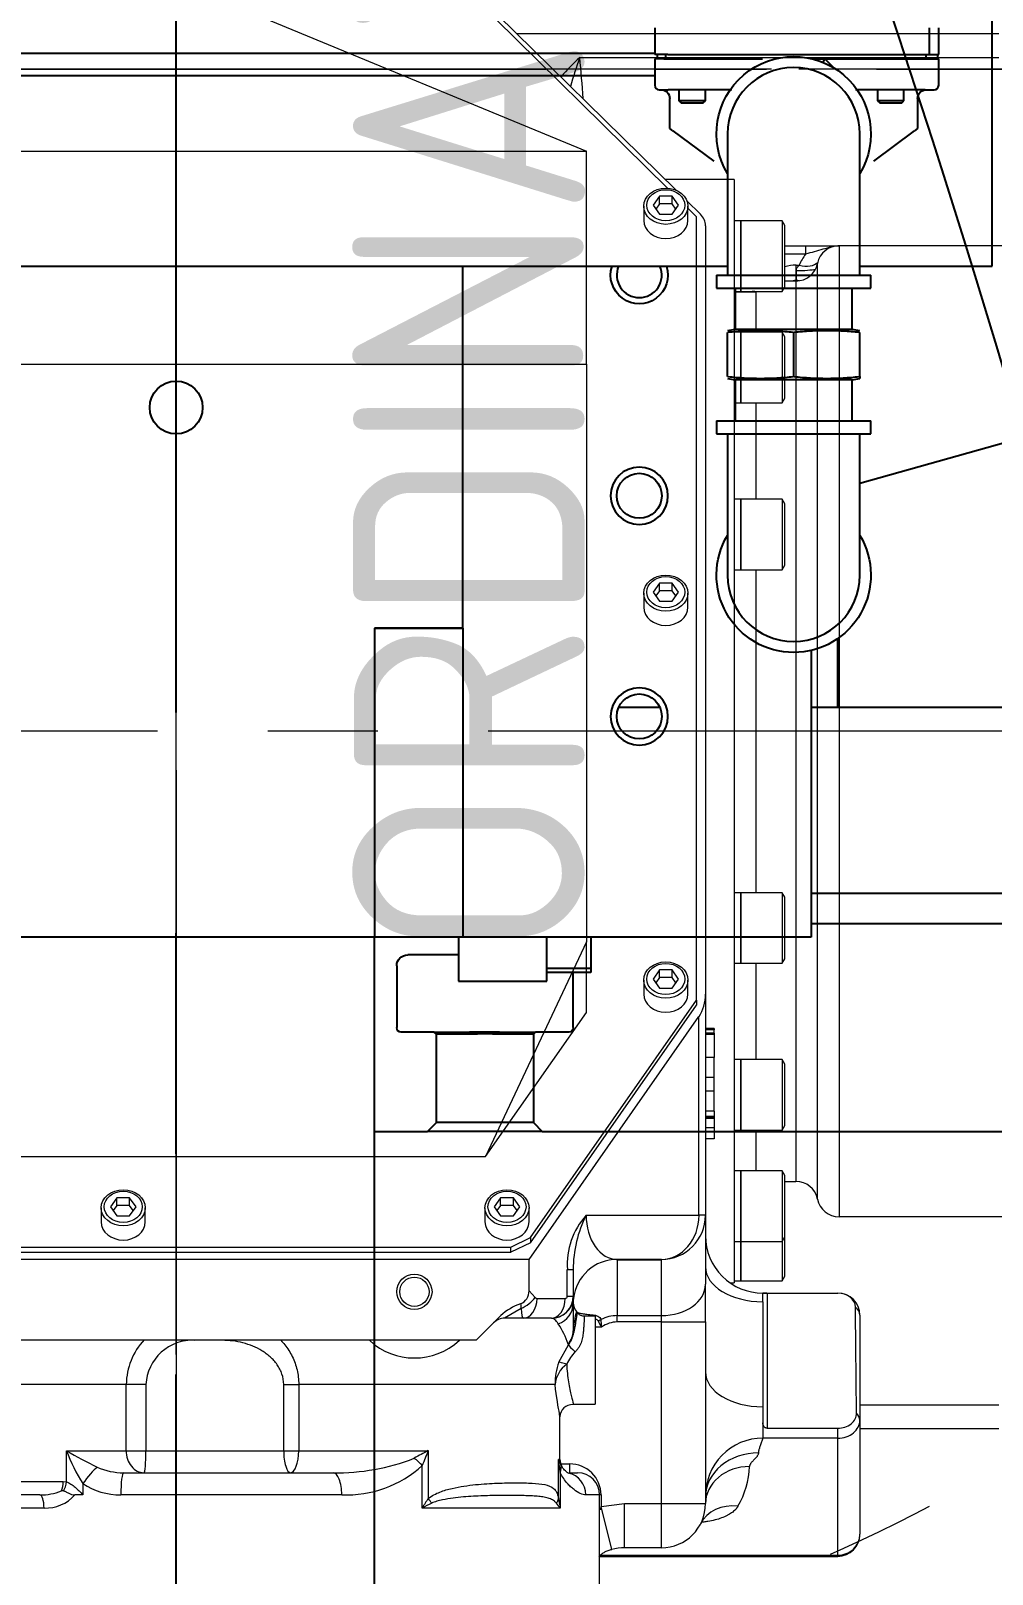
# Model space of a CAD drawing. Header units: millimetres. Extents: x 10462777 to 22643323, y 453826 to 1389191.
# Drawn here: x 11309074.9 to 11309292.9, y 583934.1 to 584283.8 of the extents above; entities that cross this region are included whole.
import ezdxf

# ---------------------------------------------------------------- set-up
doc = ezdxf.new("R2010")
doc.units = ezdxf.units.MM
doc.header["$LTSCALE"] = 200
doc.header["$MEASUREMENT"] = 0
for name, pattern in [('CENTER', [2, 1.25, -0.25, 0.25, -0.25]), ('CENTER2', [1.125, 0.75, -0.125, 0.125, -0.125]), ('PHANTOM', [2.5, 1.25, -0.25, 0.25, -0.25, 0.25, -0.25])]:
    doc.linetypes.add(name, pattern=pattern)
doc.layers.get('0').update_dxf_attribs({"linetype": 'CONTINUOUS'})
for name, color, linetype in [('1', 1, 'CENTER'), ('205', 4, 'CONTINUOUS'), ('DV1_DEFAULT', 7, 'CONTINUOUS')]:
    doc.layers.add(name, color=color, linetype=linetype)
doc.layers.add('LAYOUT', color=8, linetype='CONTINUOUS', lineweight=25)
doc.styles.add('iso-1', font='isocp.shx')

# ---------------------------------------------------------------- blocks, each defined once
blk = doc.blocks.new('r710ic')
at = {"layer": 'DV1_DEFAULT', "color": 1, "linetype": 'CENTER2', "lineweight": 0}
for p, q in [((272041.37, 102141.44), (272041.37, 106426.45)), ((272041.37, 106323.81), (272041.37, 102038.81)), ((274132.55, 104232.63), (269847.55, 104232.63)), ((269950.18, 104232.63), (274235.19, 104232.63))]:
    blk.add_line(p, q, dxfattribs=at)
at = {"layer": 'DV1_DEFAULT', "color": 7, "linetype": 'CENTER2', "lineweight": 0}
for p, q in [((272041.37, 104592.6), (272041.37, 103886.38)), ((272191.37, 104453.37), (272191.37, 104059.93))]:
    blk.add_line(p, q, dxfattribs=at)
at = {"layer": 'DV1_DEFAULT', "color": 7, "linetype": 'Continuous', "lineweight": 0}
for p, q in [((272081.37, 104464.13), (272081.37, 104382.93)), ((272301.37, 104464.13), (272301.37, 104382.93)), ((272033.37, 104419.13), (272033.37, 104309.91)), ((272038.75, 104324.13), (272038.75, 104419.13)), ((272343.98, 104387.63), (272343.98, 104419.13)), ((272349.37, 104387.63), (272349.37, 104419.13)), ((272323.67, 104387.63), (272347.48, 104387.63)), ((272347.48, 104387.63), (272373.32, 104387.63)), ((272081.37, 104375.33), (272081.37, 104383.13)), ((272081.37, 104382.93), (272301.37, 104382.93)), ((272318.67, 104366.63), (272318.67, 104382.63)), ((272351.52, 104382.63), (272349.29, 104382.63)), ((272349.29, 104366.63), (272349.29, 104382.63)), ((272378.03, 104382.63), (272351.52, 104382.63)), ((272351.52, 104382.63), (272351.52, 104365.63)), ((272378.32, 104382.63), (272378.03, 104382.63)), ((272378.03, 104328.81), (272378.03, 104382.63)), ((272378.32, 104328.63), (272378.32, 104382.63)), ((272297.37, 104378.03), (272085.37, 104378.03)), ((272081.37, 104370.63), (272081.37, 104375.33)), ((272081.37, 104375.33), (272083.29, 104375.33)), ((272083.29, 104375.33), (272083.29, 104370.63)), ((272085.79, 104373.2), (272085.79, 104373.9)), ((272089.27, 104373.2), (272085.79, 104373.2)), ((272089.27, 104373.23), (272087.01, 104373.23)), ((272089.27, 104373.23), (272089.27, 104373.2)), ((272089.37, 104373.13), (272089.37, 104370.63)), ((272089.37, 104373.13), (272293.37, 104373.13)), ((272293.37, 104370.63), (272293.37, 104373.13)), ((272076.78, 104370.63), (272075.74, 104370.03)), ((272075.74, 104370.03), (272075.74, 104360.63)), ((272075.74, 104370.03), (272091.74, 104370.03)), ((272090.7, 104370.63), (272076.78, 104370.63)), ((272091.74, 104370.03), (272090.7, 104370.63)), ((272091.74, 104360.63), (272091.74, 104370.03)), ((272102.03, 104370.63), (272100.99, 104370.03)), ((272100.99, 104370.03), (272100.99, 104360.63)), ((272100.99, 104370.03), (272116.99, 104370.03)), ((272115.95, 104370.63), (272102.03, 104370.63)), ((272116.99, 104370.03), (272115.95, 104370.63)), ((272116.99, 104360.63), (272116.99, 104370.03)), ((272139.82, 104370.63), (272138.79, 104370.03)), ((272138.79, 104370.03), (272138.79, 104360.63)), ((272138.79, 104370.03), (272154.79, 104370.03)), ((272153.75, 104370.63), (272139.82, 104370.63)), ((272154.79, 104370.03), (272153.75, 104370.63)), ((272154.79, 104360.63), (272154.79, 104370.03)), ((272228.99, 104370.63), (272227.95, 104370.03)), ((272227.95, 104370.03), (272227.95, 104360.63)), ((272227.95, 104370.03), (272243.95, 104370.03)), ((272242.91, 104370.63), (272228.99, 104370.63)), ((272243.95, 104370.03), (272242.91, 104370.63)), ((272243.95, 104360.63), (272243.95, 104370.03)), ((272266.79, 104370.63), (272265.75, 104370.03)), ((272265.75, 104370.03), (272265.75, 104360.63)), ((272265.75, 104370.03), (272281.75, 104370.03)), ((272280.71, 104370.63), (272266.79, 104370.63)), ((272281.75, 104370.03), (272280.71, 104370.63)), ((272281.75, 104360.63), (272281.75, 104370.03)), ((272292.04, 104370.63), (272291, 104370.03)), ((272291, 104370.03), (272291, 104360.63)), ((272291, 104370.03), (272307, 104370.03)), ((272305.96, 104370.63), (272292.04, 104370.63)), ((272307, 104370.03), (272305.96, 104370.63)), ((272314.83, 104370.63), (272305.96, 104370.63)), ((272307, 104360.63), (272307, 104370.03)), ((272307, 104370.03), (272315.87, 104370.03)), ((272315.87, 104370.03), (272314.83, 104370.63)), ((272315.87, 104360.63), (272315.87, 104370.03)), ((272318.67, 104366.63), (272349.29, 104366.63)), ((272318.67, 104366.54), (272318.67, 104365.63)), ((272318.87, 104365.63), (272318.67, 104365.63)), ((272320.62, 104365.63), (272318.87, 104365.63)), ((272320.62, 104365.63), (272344.43, 104365.63)), ((272344.43, 104365.63), (272348.04, 104365.63)), ((272348.04, 104365.63), (272351.52, 104365.63)), ((272100.99, 104364.13), (272091.74, 104364.13)), ((272091.87, 104364.13), (272091.87, 104359.13)), ((272138.79, 104364.13), (272116.99, 104364.13)), ((272227.95, 104364.13), (272154.79, 104364.13)), ((272265.75, 104364.13), (272243.95, 104364.13)), ((272291, 104364.13), (272281.75, 104364.13)), ((272290.87, 104359.13), (272290.87, 104364.13)), ((272066.37, 104359.13), (272066.37, 104343.46)), ((272066.37, 104359.13), (272316.37, 104359.13)), ((272075.74, 104360.63), (272075.74, 104359.13)), ((272091.74, 104360.63), (272075.74, 104360.63)), ((272075.74, 104360.63), (272091.74, 104360.63)), ((272091.74, 104359.13), (272091.74, 104360.63)), ((272100.99, 104360.63), (272100.99, 104359.13)), ((272116.99, 104360.63), (272100.99, 104360.63)), ((272100.99, 104360.63), (272116.99, 104360.63)), ((272116.99, 104359.13), (272116.99, 104360.63)), ((272138.79, 104360.63), (272138.79, 104359.13)), ((272154.79, 104360.63), (272138.79, 104360.63)), ((272138.79, 104360.63), (272154.79, 104360.63)), ((272154.79, 104359.13), (272154.79, 104360.63)), ((272227.95, 104360.63), (272227.95, 104359.13)), ((272243.95, 104360.63), (272227.95, 104360.63)), ((272227.95, 104360.63), (272243.95, 104360.63)), ((272243.95, 104359.13), (272243.95, 104360.63)), ((272265.75, 104360.63), (272265.75, 104359.13)), ((272281.75, 104360.63), (272265.75, 104360.63)), ((272265.75, 104360.63), (272281.75, 104360.63)), ((272281.75, 104359.13), (272281.75, 104360.63)), ((272291, 104360.63), (272291, 104359.13)), ((272307, 104360.63), (272291, 104360.63)), ((272291, 104360.63), (272307, 104360.63)), ((272307, 104359.13), (272307, 104360.63)), ((272315.87, 104360.63), (272307, 104360.63)), ((272307, 104360.63), (272315.87, 104360.63)), ((272315.87, 104359.13), (272315.87, 104360.63)), ((272316.37, 104358.25), (272316.37, 104359.13)), ((272258.73, 104354.63), (272258.73, 104352.63)), ((272258.73, 104354.63), (272259.02, 104354.63)), ((272259.02, 104354.63), (272259.02, 104352.63)), ((272259.78, 104354.63), (272259.02, 104354.63)), ((272259.78, 104354.63), (272260.1, 104354.63)), ((272259.78, 104354.63), (272259.78, 104352.63)), ((272260.1, 104354.63), (272265.31, 104354.63)), ((272260.1, 104354.63), (272260.1, 104352.63)), ((272269.86, 104354.63), (272265.31, 104354.63)), ((272265.31, 104354.63), (272265.31, 104352.63)), ((272272.89, 104354.63), (272269.86, 104354.63)), ((272269.86, 104354.63), (272269.86, 104352.63)), ((272277.43, 104354.63), (272272.89, 104354.63)), ((272272.89, 104354.63), (272272.89, 104352.63)), ((272277.43, 104354.63), (272278.63, 104354.63)), ((272277.43, 104354.63), (272277.43, 104352.63)), ((272278.63, 104354.63), (272278.86, 104354.63)), ((272278.63, 104354.63), (272278.63, 104352.63)), ((272278.86, 104354.63), (272279.1, 104354.63)), ((272278.86, 104354.63), (272278.86, 104352.63)), ((272279.1, 104354.63), (272281.24, 104354.63)), ((272279.1, 104354.63), (272279.1, 104352.63)), ((272281.24, 104354.63), (272281.24, 104352.63)), ((272281.24, 104354.63), (272283.75, 104354.63)), ((272283.75, 104354.63), (272283.75, 104352.63)), ((272074.24, 104351.47), (272071.23, 104348.41)), ((272076.86, 104352.63), (272250.94, 104352.63)), ((272250.94, 104352.63), (272301.03, 104352.63)), ((272311.03, 104312.63), (272255.99, 104351.16)), ((272301.03, 104351.16), (272255.99, 104351.16)), ((272301.03, 104352.63), (272316.65, 104352.63)), ((272301.03, 104352.63), (272301.03, 104351.16)), ((272301.03, 104325.56), (272301.03, 104351.16)), ((272325.19, 104352.63), (272316.65, 104352.63)), ((272325.19, 104352.63), (272366.37, 104352.63)), ((272325.19, 104342.63), (272325.19, 104352.63)), ((272366.37, 104342.63), (272366.37, 104352.63)), ((272075.65, 104348.63), (272072.44, 104348.63)), ((272074.83, 104350.63), (272072.86, 104348.63)), ((272252.32, 104350.63), (272074.83, 104350.63)), ((272163.3, 104348.63), (272160.09, 104348.63)), ((272250.95, 104348.63), (272247.74, 104348.63)), ((272252.32, 104350.63), (272253.46, 104350.63)), ((272306.11, 104312.96), (272252.32, 104350.63)), ((272307.26, 104312.96), (272253.46, 104350.63)), ((272068.81, 104345.95), (271972.63, 104248.16)), ((272068.36, 104344.05), (272023.01, 104297.95)), ((272072.21, 104346.52), (272070.16, 104345.07)), ((272070.16, 104345.07), (272070.16, 104342.18)), ((272071.88, 104345.07), (272070.16, 104345.07)), ((272073.07, 104345.91), (272071.88, 104345.07)), ((272071.88, 104345.07), (272071.88, 104342.18)), ((272074.26, 104345.07), (272072.21, 104346.52)), ((272074.26, 104342.18), (272074.26, 104345.07)), ((272159.86, 104346.52), (272157.81, 104345.07)), ((272159.53, 104345.07), (272157.81, 104345.07)), ((272157.81, 104345.07), (272157.81, 104342.18)), ((272160.72, 104345.91), (272159.53, 104345.07)), ((272159.53, 104345.07), (272159.53, 104342.18)), ((272161.91, 104345.07), (272159.86, 104346.52)), ((272161.91, 104342.18), (272161.91, 104345.07)), ((272247.51, 104346.52), (272245.46, 104345.07)), ((272247.18, 104345.07), (272245.46, 104345.07)), ((272245.46, 104345.07), (272245.46, 104342.18)), ((272248.37, 104345.91), (272247.18, 104345.07)), ((272247.18, 104345.07), (272247.18, 104342.18)), ((272249.56, 104345.07), (272247.51, 104346.52)), ((272249.56, 104342.18), (272249.56, 104345.07)), ((272071.88, 104342.18), (272070.16, 104342.18)), ((272070.16, 104342.18), (272072.21, 104340.74)), ((272071.88, 104342.18), (272073.07, 104341.35)), ((272072.21, 104340.74), (272074.26, 104342.18)), ((272157.81, 104342.18), (272159.86, 104340.74)), ((272159.53, 104342.18), (272157.81, 104342.18)), ((272159.53, 104342.18), (272160.72, 104341.35)), ((272159.86, 104340.74), (272161.91, 104342.18)), ((272245.46, 104342.18), (272247.51, 104340.74)), ((272247.18, 104342.18), (272245.46, 104342.18)), ((272247.18, 104342.18), (272248.37, 104341.35)), ((272247.51, 104340.74), (272249.56, 104342.18)), ((272311.03, 104342.63), (272311.03, 104332.63)), ((272311.21, 104342.63), (272311.03, 104342.63)), ((272323.77, 104342.63), (272311.21, 104342.63)), ((272311.21, 104342.63), (272311.21, 104332.63)), ((272323.77, 104332.63), (272323.77, 104342.63)), ((272325.19, 104342.63), (272323.77, 104342.63)), ((272366.37, 104342.63), (272325.19, 104342.63)), ((272325.19, 104342.63), (272325.19, 104332.63)), ((272366.37, 104334.29), (272366.37, 104342.63)), ((272376.37, 104342.63), (272366.37, 104342.63)), ((272376.37, 104342.63), (272376.37, 104334.29)), ((272072.44, 104338.63), (272075.65, 104338.63)), ((272160.09, 104338.63), (272163.3, 104338.63)), ((272247.74, 104338.63), (272250.95, 104338.63)), ((272367.03, 104328.96), (272366.37, 104334.29)), ((272376.37, 104334.29), (272366.37, 104334.29)), ((272311.21, 104332.63), (272311.03, 104332.63)), ((272311.21, 104332.63), (272323.77, 104332.63)), ((272325.19, 104332.63), (272323.77, 104332.63)), ((272376.73, 104331.4), (272367.03, 104328.96)), ((272323.87, 104327.63), (272323.87, 104325.15)), ((272323.87, 104327.63), (272343.87, 104327.63)), ((272326.37, 104329.08), (272326.37, 104327.63)), ((272343.87, 104322.56), (272343.87, 104327.63)), ((272364.37, 104328.96), (272364.37, 104328.63)), ((272364.37, 104328.96), (272367.03, 104328.96)), ((272386.37, 104328.63), (272364.37, 104328.63)), ((272364.37, 104328.63), (272364.37, 104325.48)), ((272028.96, 104250.63), (272059.99, 104325.63)), ((272059.99, 104103.8), (272059.99, 104325.63)), ((272108.19, 104325.63), (272059.99, 104325.63)), ((272108.19, 104103.8), (272108.19, 104325.63)), ((272108.19, 104325.63), (272239.08, 104325.63)), ((272239.08, 104325.63), (272287.76, 104302.75)), ((272255.09, 104325.63), (272239.08, 104325.63)), ((272287.76, 104302.75), (272255.09, 104325.63)), ((272359.37, 104321.91), (272359.37, 104323.63)), ((272313.35, 104321.31), (272313.35, 104322.63)), ((272313.35, 104322.63), (272319.37, 104322.63)), ((272319.37, 104321.31), (272313.35, 104321.31)), ((272319.37, 104321.31), (272319.37, 104322.63)), ((272319.87, 104314.45), (272319.87, 104320.81)), ((272321.03, 104322.63), (272327.21, 104322.63)), ((272330.36, 104321.55), (272330.25, 104321.49)), ((272334.31, 104319.35), (272330.36, 104321.55)), ((272356.37, 104319.63), (272346.65, 104319.63)), ((272356.37, 104319.63), (272356.37, 104319.29)), ((272357.37, 104321.83), (272359.37, 104321.83)), ((272357.37, 104319.8), (272357.37, 104321.83)), ((272359.39, 104319.72), (272367.37, 104319.72)), ((272367.37, 104319.72), (272367.37, 104288.42)), ((272324.37, 104317.63), (272324.37, 104311.26)), ((272339.37, 104318.54), (272339.37, 104260.42)), ((272365.19, 104319.29), (272356.37, 104319.29)), ((272302.56, 104312.63), (272299.34, 104312.63)), ((272308.24, 104308.47), (272306.11, 104312.96)), ((272306.11, 104312.96), (272307.26, 104312.96)), ((272307.26, 104312.96), (272309.39, 104308.47)), ((272318.16, 104312.63), (272311.03, 104312.63)), ((272311.03, 104312.63), (272311.03, 104127.63)), ((272318.16, 104312.63), (272319.65, 104314.03)), ((272299.11, 104310.52), (272297.07, 104309.07)), ((272298.79, 104309.07), (272297.07, 104309.07)), ((272297.07, 104309.07), (272297.07, 104306.18)), ((272299.98, 104309.91), (272298.79, 104309.07)), ((272298.79, 104309.07), (272298.79, 104306.18)), ((272301.16, 104309.07), (272299.11, 104310.52)), ((272301.16, 104306.18), (272301.16, 104309.07)), ((272322.15, 104310.85), (272324.37, 104307.08)), ((272324.37, 104311.26), (272324.37, 104307.08)), ((272297.07, 104306.18), (272299.11, 104304.74)), ((272298.79, 104306.18), (272297.07, 104306.18)), ((272298.79, 104306.18), (272299.98, 104305.35)), ((272299.11, 104304.74), (272301.16, 104306.18)), ((272309.39, 104308.47), (272308.24, 104308.47)), ((272308.24, 104132.16), (272308.24, 104308.47)), ((272309.39, 104132.16), (272309.39, 104308.47)), ((272329.37, 104300.63), (272323.77, 104306.23)), ((272287.76, 104143.18), (272287.76, 104302.75)), ((272299.34, 104302.63), (272302.56, 104302.63)), ((272329.37, 104300.63), (272329.37, 104164.63)), ((272354.37, 104289.79), (272365.19, 104289.79)), ((272354.37, 104260.42), (272354.37, 104289.79)), ((272367.37, 104288.42), (272357.76, 104288.42)), ((272359.37, 104220.73), (272359.37, 104268.21)), ((272364.37, 104270.16), (272364.37, 104220.07)), ((272339.37, 104260.42), (272354.37, 104260.42)), ((272339.37, 104257.01), (272339.37, 104260.42)), ((272354.37, 104257.01), (272354.37, 104260.42)), ((272354.37, 104257.01), (272339.37, 104257.01)), ((272354.37, 104225.78), (272354.37, 104257.01)), ((272302.56, 104225.63), (272299.34, 104225.63)), ((272339.37, 104225.78), (272354.37, 104225.78)), ((272339.37, 104225.78), (272339.37, 104221.3)), ((272354.37, 104221.3), (272354.37, 104225.78)), ((272299.11, 104223.52), (272297.07, 104222.07)), ((272298.79, 104222.07), (272297.07, 104222.07)), ((272297.07, 104222.07), (272297.07, 104219.18)), ((272299.98, 104222.91), (272298.79, 104222.07)), ((272298.79, 104222.07), (272298.79, 104219.18)), ((272301.16, 104222.07), (272299.11, 104223.52)), ((272301.16, 104219.18), (272301.16, 104222.07)), ((272297.07, 104219.18), (272299.11, 104217.74)), ((272298.79, 104219.18), (272297.07, 104219.18)), ((272298.79, 104219.18), (272299.98, 104218.35)), ((272299.11, 104217.74), (272301.16, 104219.18)), ((272354.37, 104221.3), (272339.37, 104221.3)), ((272339.37, 104221.3), (272339.37, 104137.13)), ((272354.37, 104207.77), (272354.37, 104221.3)), ((272299.34, 104215.63), (272302.56, 104215.63)), ((272361.84, 104211.47), (272364.37, 104211.47)), ((272364.37, 104211.47), (272364.37, 104209.63)), ((272361.43, 104207.77), (272354.37, 104207.77)), ((272361.37, 104207.03), (272361.43, 104207.77)), ((272361.37, 104137.13), (272361.37, 104207.03)), ((272364.37, 104201.73), (272364.37, 104140.13)), ((272367.37, 104202.67), (272367.37, 104145.11))]:
    blk.add_line(p, q, dxfattribs=at)
at = {"layer": 'DV1_DEFAULT', "color": 3, "linetype": 'CENTER2', "lineweight": 0}
blk.add_circle((272041.37, 104232.63), 367.64, dxfattribs=at)
at = {"layer": 'DV1_DEFAULT', "color": 7, "linetype": 'Continuous', "lineweight": 0}
for radius in [4, 3.32]:
    blk.add_circle((272318.37, 104286.63), radius, dxfattribs=at)
for centre, radius, start, end in [((272323.67, 104382.63), 5, 90, 180), ((272373.32, 104382.63), 5, 0, 90), ((272086.37, 104382.93), 5, 180, 258.463), ((272296.37, 104382.93), 5, 281.537, 0), ((272084.37, 104373.13), 5, 0, 78.4629), ((272298.37, 104373.13), 5, 101.537, 180), ((272089.38, 104383.13), 9.9, 232, 248.7272), ((272094.37, 104373.07), 8.58, 179.114, 196.7229), ((272095.02, 104373.13), 5.74, 179.2975, 186.4239), ((272305.67, 104365.63), 13, 270, 0), ((272364.56, 104365.66), 13.04, 180.1497, 270.9901), ((272357.39, 104344.03), 18.6, 59.1303, 88.262), ((272301.03, 104342.63), 10, 0, 90), ((272366.37, 104342.63), 10, 0, 90), ((272386.38, 104334.12), 9.99, 179.0045, 195.7828), ((272321.03, 104332.63), 10, 180, 263.6505), ((272331.79, 104332.66), 8.02, 180.2006, 207.4721), ((272331.36, 104332.7), 6.16, 180.676, 215.9572), ((272328.27, 104292.43), 36.7, 92.9735, 95.6242), ((272315.38, 104346.48), 20.57, 297.4484, 302.2698), ((272364.43, 104321.9), 7.06, 90.4694, 180.5907), ((272364.37, 104323.63), 5, 90, 180), ((272381.43, 104374.5), 47.76, 252.453, 253.4075), ((272080.65, 103893.28), 432.88, 94.3237, 95.5546), ((272067.27, 104401.64), 82.59, 249.8038, 254.5609), ((272072.45, 104354.45), 45.33, 221.9723, 229.6707), ((272312.27, 104338.19), 16.91, 228.3183, 273.6483), ((272313.49, 104350.62), 27.99, 243.5539, 269.7049), ((272320.87, 104325.63), 3, 270, 312.798), ((272329.2, 104347.59), 25.04, 255.2839, 265.4229), ((272322.08, 104325.03), 1.76, 309.0071, 3.9612), ((272338.41, 104329.6), 9.16, 225.0564, 246.7401), ((272319.37, 104317.63), 5, 0, 90), ((272319.37, 104320.81), 0.5, 0, 90), ((272319.35, 104325.35), 2.72, 281.3283, 282.1907), ((272319.37, 104317.72), 5, 0, 83.6505), ((272321.03, 104332.63), 10, 263.9903, 270), ((272336.2, 104303.18), 19.25, 108.0158, 123.3663), ((272339.89, 104324.72), 6.2, 214.7916, 265.1831), ((272346.79, 104322.51), 2.88, 178.8422, 267.9537), ((272356.37, 104322.63), 3, 270, 301.1493), ((272353.33, 104327.51), 8.76, 290.2711, 298.4185), ((272355.25, 104338.22), 18.96, 273.3798, 282.6183), ((272364.04, 104330.99), 11.75, 275.5993, 286.4487), ((272361.57, 104325.65), 8.3, 304.5715, 314.3394), ((272339.02, 104332.61), 14.07, 250.4373, 271.4199), ((272318.29, 104309.65), 2.98, 20.2626, 92.6586), ((272319.37, 104314.45), 0.5, 303.8054, 0), ((272333.67, 104315.22), 13.38, 199.8194, 222.2367), ((272327.87, 104307.08), 3.5, 180, 225), ((272318.37, 104286.63), 15, 317.1666, 42.8334), ((272401.42, 104401.06), 120.81, 247.0772, 248.814), ((272557.47, 104395.51), 228.97, 207.4982, 208.4043), ((272338.74, 104271.21), 25.65, 357.6637, 42.1298), ((272379.9, 104310.71), 25.58, 234.8848, 240.6635), ((272414.8, 104313.94), 53.86, 205.7347, 208.2895), ((272311.75, 104269.14), 47.63, 358.8783, 21.4929), ((272339.87, 104236.28), 10.51, 176.986, 267.2733), ((272339.62, 104236.56), 15.26, 227.2255, 269.0704), ((272344.97, 104220.62), 14.4, 335.7886, 0.4312), ((272349.19, 104219.86), 15.18, 326.419, 0.7943), ((272268.78, 104258.25), 99.37, 329.4649, 334.0132), ((272341.77, 104242.6), 37.04, 289.8857, 302.8023), ((272358.61, 104203.02), 8.77, 357.6775, 48.9279), ((272374.37, 104206.71), 10.91, 178.0241, 180.5833), ((272352.83, 104202.1), 11.55, 358.1607, 22.9191)]:
    blk.add_arc(centre, radius, start, end, dxfattribs=at)
for centre, major_axis, ratio, start_param, end_param in [((272321.87, 104382.63), (0, 3.99), 0.800731, 0.009208, 1.570796), ((272323.67, 104382.63), (0, -5), 0.608761, 3.141593, 3.78745), ((272519.08, 104382.63), (-327.71, 0), 0.015257, 5.269277, 5.358247), ((272347.48, 104382.63), (0, -5), 0.608761, 3.141593, 3.698481), ((272345.89, 104382.63), (0, -4.24), 0.800731, 1.570796, 3.149199), ((272347.48, 104382.63), (0, -5), 0.808858, 1.570796, 3.141593), ((272373.32, 104382.63), (0, -5), 0.942732, 1.570796, 3.141593), ((272082.78, 104373.9), (-1.78, -4.57), 0.588584, 1.796064, 2.894929), ((272086.37, 104373.23), (0, -4.9), 0.130283, 1.570796, 2.659574), ((272093.08, 104373.23), (0, -4.9), 0.776387, 4.575567, 4.712389), ((272312.71, 104365.63), (0, -13), 0.608761, 0, 1.570796), ((272336.52, 104365.63), (0, -13), 0.608761, 0, 1.570796), ((272364.78, 104364.63), (0, 12), 0.825786, 1.570796, 3.141593), ((272366.37, 104362.63), (0, 10), 0.841346, 1.570796, 3.141593), ((272375.45, 104360), (4.45, 8.51), 0.861876, 1.994245, 3.141593), ((272076.86, 104347.63), (0, 5), 0.819152, 0, 0.694461), ((272250.94, 104347.63), (7.14, 0), 0.700208, 0.785398, 1.570796), ((272301.03, 104342.63), (10, 0), 0.853553, 0, 1.570796), ((272316.65, 104342.63), (0, 10), 0.711948, 4.712389, 6.283185), ((272075.65, 104343.63), (0, 5), 0.819152, 3.141593, 6.283185), ((272163.3, 104343.63), (0, 5), 0.819152, 3.141593, 6.283185), ((272250.95, 104343.63), (0, 5), 0.819152, 3.141593, 6.283185), ((272301.03, 104332.63), (-10, 0), 0.707107, 1.570796, 3.141593), ((272322.37, 104326.07), (2, 0), 0.695627, 0.722734, 0.903055), ((272323.37, 104328.22), (0.51, -1.94), 0.739553, 1.379862, 1.76173), ((272331.56, 104323.11), (1.26, 1.55), 0.150484, 3.317023, 4.834132), ((272364.37, 104320.64), (5, 0), 0.967172, 1.570796, 2.946667), ((272319.37, 104317.71), (-5, 0), 0.999968, 3.137096, 4.622077), ((272319.87, 104317.63), (-4.5, 0), 0.707107, 3.141593, 4.712389), ((272321.03, 104317.63), (0, 5), 0.97034, 5.045327, 6.283185), ((272327.21, 104317.63), (0, 5), 0.957973, 5.595421, 6.283185), ((272334.98, 104321.18), (-0.65, -1.89), 0.087713, 4.742757, 6.06572), ((272359.39, 104315.18), (-2.07, 4.55), 0.665519, 5.684265, 6.225613), ((272365.19, 104316.31), (-0.44, 2.97), 0.758757, 5.594714, 6.090148), ((272302.56, 104307.63), (0, 5), 0.819152, 3.141593, 6.283185), ((272319.65, 104310.85), (-2.5, 3.74), 0.486189, 4.397668, 5.340427), ((272319.87, 104311.26), (-4.5, 0), 0.707107, 3.141593, 4.712389), ((272319.37, 104311.26), (5, 0), 0.1, 5.302404, 6.283185), ((272357.76, 104285.51), (3.07, 3.95), 0.401128, 1.093916, 1.607979), ((272365.19, 104288.87), (2.25, 1.99), 0.234085, 0.871084, 1.366519), ((272364.37, 104268.21), (5, 0), 0.390994, 1.570796, 3.141593), ((272354.37, 104258.53), (-5, 0), 0.377045, 3.141593, 4.712389), ((272354.37, 104258.53), (-5, 0), 0.304728, 1.570796, 3.141593), ((272302.56, 104220.63), (0, 5), 0.819152, 3.141593, 6.283185), ((272354.37, 104225.35), (-5, 0), 0.085594, 3.141593, 4.712389), ((272354.37, 104225.35), (-5, 0), 0.810184, 1.570796, 3.141593), ((272364.37, 104220.73), (5, 0), 0.130766, 3.141593, 4.712389), ((272361.84, 104212.57), (4.04, -2.94), 0.179687, 3.684322, 4.842541), ((272361.43, 104206.21), (2.96, -0.51), 0.513572, 0.90091, 1.659477), ((272361.37, 104205.52), (3, 0), 0.503174, 0.797998, 1.570796), ((272367.37, 104201.73), (-3, 0), 0.312104, 4.712389, 6.283185)]:
    blk.add_ellipse(centre, major_axis=major_axis, ratio=ratio, start_param=start_param, end_param=end_param, dxfattribs=at)
for centre, major_axis in [((272072.44, 104343.63), (0, 5)), ((272072.21, 104343.63), (0, -4.31)), ((272160.09, 104343.63), (0, 5)), ((272159.86, 104343.63), (0, -4.31)), ((272247.74, 104343.63), (0, 5)), ((272247.51, 104343.63), (0, 4.31)), ((272299.34, 104307.63), (0, 5)), ((272299.11, 104307.63), (0, 4.31)), ((272299.34, 104220.63), (0, 5)), ((272299.11, 104220.63), (0, -4.31))]:
    blk.add_ellipse(centre, major_axis=major_axis, ratio=0.819152, dxfattribs=at)
for points, knots in [([(272081.37, 104383.13), (272081.37, 104382.45), (272081.51, 104381.79), (272081.83, 104380.52), (272082.01, 104379.89), (272082.56, 104377.95), (272082.93, 104376.62), (272083.29, 104375.33)], [0, 0, 0, 0, 0.25, 0.25, 0.5, 0.5, 1, 1, 1, 1]), ([(272087.01, 104373.23), (272086.75, 104373.23), (272086.51, 104373.32), (272086.21, 104373.51), (272086.12, 104373.58), (272085.95, 104373.73), (272085.87, 104373.82), (272085.79, 104373.9)], [0, 0, 0, 0, 0.5, 0.5, 0.75, 0.75, 1, 1, 1, 1]), ([(272318.87, 104365.63), (272318.83, 104365.63), (272318.79, 104365.64), (272318.73, 104365.71), (272318.71, 104365.76), (272318.68, 104365.93), (272318.67, 104366.03), (272318.67, 104366.24), (272318.67, 104366.31), (272318.67, 104366.46), (272318.67, 104366.55), (272318.67, 104366.63)], [0, 0, 0, 0, 0.25, 0.25, 0.5, 0.5, 0.75, 0.75, 0.875, 0.875, 1, 1, 1, 1]), ([(272349.29, 104366.63), (272349.29, 104366.55), (272349.28, 104366.48), (272349.25, 104366.33), (272349.22, 104366.26), (272349.11, 104366.06), (272349.01, 104365.95), (272348.76, 104365.78), (272348.63, 104365.72), (272348.34, 104365.64), (272348.19, 104365.63), (272348.04, 104365.63)], [0, 0, 0, 0, 0.125, 0.125, 0.25, 0.25, 0.5, 0.5, 0.75, 0.75, 1, 1, 1, 1]), ([(272351.52, 104365.63), (272351.69, 104365.58), (272351.98, 104365.49), (272352.56, 104365.31), (272353.1, 104365.12), (272353.64, 104364.91), (272353.97, 104364.8), (272354.24, 104364.72), (272354.45, 104364.67), (272354.66, 104364.64), (272354.8, 104364.63), (272354.87, 104364.63)], [0, 0, 0, 0, 0.145887, 0.259113, 0.507448, 0.628022, 0.747997, 0.812123, 0.870093, 0.937634, 1, 1, 1, 1]), ([(272091.84, 104364.14), (272091.81, 104364.03), (272091.79, 104363.91), (272091.75, 104363.63), (272091.73, 104363.47), (272091.71, 104363.31)], [0.672191, 0.672191, 0.672191, 0.672191, 0.75, 0.75, 0.8534701, 0.8534701, 0.8534701, 0.8534701]), ([(272354.87, 104364.63), (272354.9, 104364.63), (272354.95, 104364.63), (272355.03, 104364.62), (272355.11, 104364.6), (272355.19, 104364.57), (272355.3, 104364.53), (272355.46, 104364.45), (272355.65, 104364.32), (272355.85, 104364.17), (272356.03, 104364.01), (272356.23, 104363.83), (272356.43, 104363.63), (272356.63, 104363.43), (272356.83, 104363.25), (272357.01, 104363.09), (272357.2, 104362.93), (272357.39, 104362.81), (272357.56, 104362.72), (272357.7, 104362.66), (272357.83, 104362.63), (272357.91, 104362.63), (272357.95, 104362.63)], [0, 0, 0, 0, 0.022416, 0.045332, 0.068804, 0.09288, 0.117608, 0.176083, 0.240165, 0.300091, 0.368369, 0.423009, 0.500009, 0.576993, 0.631649, 0.699904, 0.759853, 0.823912, 0.88241, 0.923245, 0.962364, 1, 1, 1, 1]), ([(272366.94, 104360), (272366.98, 104359.98), (272367.07, 104359.92), (272367.21, 104359.83), (272367.34, 104359.74), (272367.48, 104359.63), (272367.61, 104359.52), (272367.82, 104359.33), (272368.1, 104359.02), (272368.45, 104358.58), (272368.77, 104358.07), (272369.18, 104357.34), (272369.63, 104356.28), (272370.09, 104354.83), (272370.38, 104353.46), (272370.53, 104352.43), (272370.58, 104351.96), (272370.6, 104351.79)], [0, 0, 0, 0, 0.0211284, 0.0422469, 0.0633713, 0.0845174, 0.105701, 0.1269375, 0.1878092, 0.2488974, 0.3091635, 0.36947, 0.4895013, 0.6139652, 0.7365144, 0.8012563, 0.8372268, 0.8372268, 0.8372268, 0.8372268]), ([(272378.31, 104328.51), (272378.17, 104328.64), (272377.88, 104328.93), (272377.45, 104329.53), (272377.07, 104330.3), (272376.82, 104330.98), (272376.75, 104331.33), (272376.74, 104331.4)], [0.6918257, 0.6918257, 0.6918257, 0.6918257, 0.7767584, 0.862964, 0.9255094, 0.9869207, 1, 1, 1, 1]), ([(272323.04, 104323.49), (272323.08, 104323.61), (272323.12, 104323.75), (272323.21, 104324.12), (272323.26, 104324.37), (272323.34, 104324.83), (272323.37, 104325), (272323.42, 104325.36), (272323.45, 104325.55), (272323.52, 104326.16), (272323.57, 104326.63), (272323.61, 104327.17)], [0.5354498, 0.5354498, 0.5354498, 0.5354498, 0.625, 0.625, 0.75, 0.75, 0.8125, 0.8125, 0.875, 0.875, 1, 1, 1, 1]), ([(272323.61, 104327.17), (272323.62, 104327.36), (272323.65, 104327.54), (272323.75, 104327.9), (272323.81, 104328.08), (272323.98, 104328.41), (272324.08, 104328.56), (272324.34, 104328.82), (272324.49, 104328.91), (272324.68, 104328.96)], [0, 0, 0, 0, 0.25, 0.25, 0.5, 0.5, 0.75, 0.75, 1, 1, 1, 1]), ([(272324.87, 104328.22), (272324.8, 104328.19), (272324.74, 104328.12), (272324.66, 104327.97), (272324.62, 104327.88), (272324.57, 104327.74), (272324.55, 104327.69), (272324.54, 104327.63)], [0, 0, 0, 0, 0.125, 0.125, 0.25, 0.25, 0.3258257, 0.3258257, 0.3258257, 0.3258257]), ([(272330.36, 104321.55), (272330.16, 104321.71), (272329.96, 104321.85), (272329.56, 104322.1), (272329.34, 104322.21), (272328.93, 104322.4), (272328.72, 104322.48), (272328.33, 104322.61), (272328.14, 104322.66), (272327.77, 104322.76), (272327.6, 104322.8), (272327.26, 104322.88), (272327.09, 104322.92), (272326.6, 104323.02), (272326.28, 104323.08), (272325.68, 104323.19), (272325.39, 104323.23), (272324.86, 104323.32), (272324.61, 104323.36), (272323.96, 104323.46), (272323.62, 104323.51), (272323.29, 104323.55), (272323.21, 104323.56), (272323.11, 104323.57), (272323.09, 104323.57), (272323.09, 104323.57)], [0, 0, 0, 0, 0.03125, 0.03125, 0.0625, 0.0625, 0.09375, 0.09375, 0.125, 0.125, 0.15625, 0.15625, 0.1875, 0.1875, 0.25, 0.25, 0.3125, 0.3125, 0.375, 0.375, 0.5, 0.5, 0.5625, 0.5625, 0.6111694, 0.6111694, 0.6111694, 0.6111694]), ([(272323.87, 104325.16), (272323.87, 104325.16), (272323.87, 104325.16), (272323.87, 104325.16), (272323.88, 104325.16), (272323.91, 104325.16), (272323.94, 104325.15), (272324.04, 104325.15), (272324.14, 104325.15), (272324.41, 104325.13), (272324.57, 104325.13), (272324.96, 104325.11), (272325.19, 104325.1), (272325.7, 104325.07), (272325.98, 104325.05), (272326.59, 104325), (272326.93, 104324.98), (272327.64, 104324.91), (272328.01, 104324.87), (272328.6, 104324.77), (272328.8, 104324.74), (272329.2, 104324.65), (272329.41, 104324.59), (272330.03, 104324.39), (272330.44, 104324.21), (272331.03, 104323.86), (272331.23, 104323.72), (272331.6, 104323.43), (272331.77, 104323.28), (272331.94, 104323.11)], [0.374103, 0.374103, 0.374103, 0.374103, 0.375, 0.375, 0.40625, 0.40625, 0.4375, 0.4375, 0.5, 0.5, 0.5625, 0.5625, 0.625, 0.625, 0.6875, 0.6875, 0.75, 0.75, 0.8125, 0.8125, 0.84375, 0.84375, 0.875, 0.875, 0.9375, 0.9375, 0.96875, 0.96875, 1, 1, 1, 1]), ([(272364.37, 104325.48), (272364.37, 104325.09), (272364.26, 104324.68), (272363.87, 104323.79), (272363.59, 104323.32), (272363.01, 104322.58), (272362.79, 104322.32), (272362.3, 104321.8), (272362.03, 104321.54), (272361.42, 104321.01), (272361.09, 104320.74), (272360.32, 104320.22), (272359.9, 104319.96), (272359.39, 104319.72)], [0, 0, 0, 0, 0.25, 0.25, 0.5, 0.5, 0.625, 0.625, 0.75, 0.75, 0.875, 0.875, 1, 1, 1, 1]), ([(272334.8, 104321.18), (272336.21, 104321.23), (272337.57, 104321.37), (272340, 104321.76), (272341.07, 104322), (272342.72, 104322.4), (272343.32, 104322.56), (272343.79, 104322.64), (272343.87, 104322.63), (272343.87, 104322.6)], [0, 0, 0, 0, 0.125, 0.125, 0.25, 0.25, 0.375, 0.375, 0.4392362, 0.4392362, 0.4392362, 0.4392362]), ([(272346.78, 104319.63), (272346.64, 104319.63), (272346.36, 104319.59), (272344.69, 104319.3), (272342.25, 104318.83), (272339.37, 104318.54)], [0.6654645, 0.6654645, 0.6654645, 0.6654645, 0.75, 0.75, 1, 1, 1, 1]), ([(272359.54, 104321.58), (272359.54, 104321.58), (272359.53, 104321.58), (272359.44, 104321.4), (272359.03, 104320.93), (272358.33, 104320.29), (272357.88, 104320.04), (272357.78, 104319.99)], [0.3130821, 0.3130821, 0.3130821, 0.3130821, 0.3358365, 0.4941673, 0.7277904, 0.9518092, 1, 1, 1, 1]), ([(272357.89, 104320.03), (272357.93, 104320.06), (272357.97, 104320.09), (272358.02, 104320.12), (272358.03, 104320.13), (272358.03, 104320.13)], [0.09006118, 0.09006118, 0.09006118, 0.09006118, 0.125, 0.125, 0.13220706, 0.13220706, 0.13220706, 0.13220706]), ([(272325.61, 104319.26), (272325.25, 104319), (272324.94, 104318.75), (272324.5, 104318.24), (272324.37, 104317.99), (272324.37, 104317.72)], [0, 0, 0, 0, 0.5, 0.5, 1, 1, 1, 1]), ([(272365.19, 104289.79), (272364.53, 104290.59), (272364.11, 104291.49), (272363.39, 104293.33), (272363.13, 104294.25), (272362.49, 104296.99), (272362.24, 104298.79), (272361.9, 104302.25), (272361.8, 104303.88), (272361.68, 104306.94), (272361.65, 104308.39), (272361.65, 104311.05), (272361.68, 104312.25), (272361.8, 104314.4), (272361.89, 104315.36), (272362.24, 104316.99), (272362.49, 104317.66), (272363.13, 104318.45), (272363.4, 104318.67), (272364.1, 104319.04), (272364.54, 104319.19), (272365.19, 104319.29)], [0, 0, 0, 0, 0.0625, 0.0625, 0.125, 0.125, 0.25, 0.25, 0.375, 0.375, 0.5, 0.5, 0.625, 0.625, 0.75, 0.75, 0.875, 0.875, 0.9375, 0.9375, 1, 1, 1, 1]), ([(272366.28, 104318.82), (272366.09, 104318.69), (272365.95, 104318.55), (272365.71, 104318.26), (272365.61, 104318.11), (272365.34, 104317.64), (272365.22, 104317.3), (272365.01, 104316.57), (272364.93, 104316.19), (272364.8, 104315.37), (272364.75, 104314.93), (272364.67, 104314.03), (272364.63, 104313.56), (272364.58, 104312.57), (272364.57, 104312.05), (272364.52, 104310.45), (272364.51, 104309.31), (272364.51, 104306.89), (272364.52, 104305.61), (272364.58, 104302.92), (272364.63, 104301.51), (272364.75, 104299.28), (272364.8, 104298.52), (272364.93, 104296.97), (272365.01, 104296.19), (272365.22, 104294.6), (272365.34, 104293.79), (272365.61, 104292.57), (272365.71, 104292.16), (272365.95, 104291.35), (272366.09, 104290.95), (272366.28, 104290.55)], [0, 0, 0, 0, 0.03125, 0.03125, 0.0625, 0.0625, 0.125, 0.125, 0.1875, 0.1875, 0.25, 0.25, 0.3125, 0.3125, 0.375, 0.375, 0.5, 0.5, 0.625, 0.625, 0.75, 0.75, 0.8125, 0.8125, 0.875, 0.875, 0.9375, 0.9375, 0.96875, 0.96875, 1, 1, 1, 1]), ([(272322.15, 104310.85), (272321.96, 104310.87), (272321.77, 104310.88), (272321.49, 104310.86), (272321.4, 104310.84), (272321.23, 104310.78), (272321.15, 104310.74), (272321.09, 104310.69)], [0, 0, 0, 0, 0.5, 0.5, 0.75, 0.75, 1, 1, 1, 1]), ([(272329.36, 104256.36), (272329.69, 104256.68), (272330.03, 104256.98), (272331.19, 104257.91), (272332.08, 104258.48), (272333.53, 104259.19), (272334.02, 104259.4), (272335.04, 104259.76), (272335.55, 104259.91), (272336.61, 104260.16), (272337.15, 104260.25), (272338.25, 104260.38), (272338.81, 104260.42), (272339.37, 104260.42)], [0.570454, 0.570454, 0.570454, 0.570454, 0.625, 0.625, 0.75, 0.75, 0.8125, 0.8125, 0.875, 0.875, 0.9375, 0.9375, 1, 1, 1, 1]), ([(272339.37, 104257.01), (272338.56, 104257.01), (272337.77, 104256.87), (272336.63, 104256.48), (272336.26, 104256.33), (272335.56, 104255.96), (272335.22, 104255.76), (272334.57, 104255.3), (272334.26, 104255.06), (272333.67, 104254.53), (272333.4, 104254.25), (272332.87, 104253.67), (272332.63, 104253.37), (272332.16, 104252.74), (272331.94, 104252.41), (272331.33, 104251.41), (272330.98, 104250.71), (272330.39, 104249.27), (272330.15, 104248.53), (272329.75, 104247), (272329.61, 104246.22), (272329.42, 104244.66), (272329.37, 104243.88), (272329.37, 104243.08)], [0, 0, 0, 0, 0.125, 0.125, 0.1875, 0.1875, 0.25, 0.25, 0.3125, 0.3125, 0.375, 0.375, 0.4375, 0.4375, 0.5, 0.5, 0.625, 0.625, 0.75, 0.75, 0.875, 0.875, 1, 1, 1, 1]), ([(272361.43, 104207.77), (272361.47, 104207.94), (272361.55, 104208.11), (272361.72, 104208.45), (272361.82, 104208.62), (272362.15, 104209.1), (272362.4, 104209.42), (272362.94, 104210.03), (272363.22, 104210.33), (272363.79, 104210.91), (272364.08, 104211.19), (272364.37, 104211.47)], [0, 0, 0, 0, 0.125, 0.125, 0.25, 0.25, 0.5, 0.5, 0.75, 0.75, 1, 1, 1, 1]), ([(272363.47, 104207.08), (272363.47, 104207.14), (272363.49, 104207.19), (272363.52, 104207.28), (272363.55, 104207.33), (272363.62, 104207.46), (272363.67, 104207.56), (272363.82, 104207.84), (272363.93, 104208.05), (272364.12, 104208.48), (272364.2, 104208.7), (272364.33, 104209.16), (272364.37, 104209.4), (272364.37, 104209.63)], [0, 0, 0, 0, 0.0625, 0.0625, 0.125, 0.125, 0.25, 0.25, 0.5, 0.5, 0.75, 0.75, 1, 1, 1, 1])]:
    blk.add_open_spline(points, degree=3, knots=knots, dxfattribs=at)
blk.add_open_spline([(272357.5, 104319.8), (272357.65, 104319.89), (272357.77, 104319.96), (272357.89, 104320.03)], degree=3, dxfattribs=at)
at = {"layer": 'LAYOUT', "color": 3}
blk.add_circle((272041.37, 104232.63), 2050.12, dxfattribs=at)
blk = doc.blocks.new('A$C7DA30AB0')
at = {"layer": 'LAYOUT', "color": 6, "linetype": 'PHANTOM'}
blk.add_circle((3030.45, 3025.99, 0), 2693.02, dxfattribs=at)

msp = doc.modelspace()

# ---------------------------------------------------------------- linework, layer by layer
at = {"layer": '1', "color": 23, "linetype": 'CENTER'}
msp.add_line((11309107.87228, 579329.36568, 0), (11309107.87228, 587294.33381, 0), dxfattribs=at)
at = {"layer": '1', "color": 252, "linetype": 'Continuous'}
msp.add_line((11309302.87505, 584081.43318, 0), (11309251.86964, 584081.43318, 0), dxfattribs=at)
at = {"layer": '1', "color": 124, "linetype": 'Continuous'}
for p, q in [((11309157.87299, 584071.93304, 0), (11309157.87299, 584057.93284, 0)), ((11309171.87343, 584074.43308, 0), (11309160.37303, 584074.43308, 0)), ((11309197.87356, 584057.93284, 0), (11309197.87356, 584070.43283, 0)), ((11309166.37312, 584056.93283, 0), (11309158.87301, 584056.93283, 0)), ((11309166.87312, 584056.43282, 0), (11309166.37312, 584056.93283, 0)), ((11309166.37312, 584056.93283, 0), (11309172.75223, 584056.93283, 0)), ((11309166.87312, 584036.43254, 0), (11309166.87312, 584056.43282, 0)), ((11309172.97489, 584056.43282, 0), (11309166.87312, 584056.43282, 0)), ((11309188.87343, 584056.43282, 0), (11309182.77167, 584056.43282, 0)), ((11309182.99432, 584056.93283, 0), (11309189.37344, 584056.93283, 0)), ((11309189.37344, 584056.93283, 0), (11309188.87343, 584056.43282, 0)), ((11309188.87343, 584056.43282, 0), (11309188.87343, 584036.43254, 0)), ((11309196.87355, 584056.93283, 0), (11309189.37344, 584056.93283, 0)), ((11309152.87264, 584034.43251, 0), (11309164.87309, 584034.43251, 0)), ((11309164.87309, 584034.43251, 0), (11309166.87312, 584036.43254, 0)), ((11309190.87346, 584034.43251, 0), (11309164.87309, 584034.43251, 0)), ((11309188.87343, 584036.43254, 0), (11309166.87312, 584036.43254, 0)), ((11309188.87343, 584036.43254, 0), (11309190.87346, 584034.43251, 0)), ((11309190.87346, 584034.43251, 0), (11309304.87508, 584034.43251, 0))]:
    msp.add_line(p, q, dxfattribs=at)
at = {"layer": '1', "color": 124, "linetype": 'Continuous', "extrusion": (0, 0, -1)}
for centre, radius, start, end in [((-11309160.37303, 584071.93304, 0), 2.50004, 0, 90), ((-11309158.87301, 584057.93284, 0), 1.00001, 270, 0), ((-11309196.87355, 584057.93284, 0), 1.00001, 180, 270)]:
    msp.add_arc(centre, radius, start, end, dxfattribs=at)
at = {"layer": '1', "color": 124, "linetype": 'Continuous'}
for points, knots in [([(11309172.75223, 584056.93283, 0), (11309172.86191, 584056.93303, 0), (11309173.08107, 584056.93342, 0), (11309173.41403, 584056.93624, 0), (11309173.74937, 584056.94019, 0), (11309174.08715, 584056.94512, 0), (11309174.42695, 584056.95066, 0), (11309174.76851, 584056.95652, 0), (11309175.11153, 584056.96244, 0), (11309175.45569, 584056.9682, 0), (11309175.80072, 584056.97358, 0), (11309176.14631, 584056.97841, 0), (11309176.49218, 584056.98255, 0), (11309176.83805, 584056.98587, 0), (11309177.18364, 584056.98829, 0), (11309177.52869, 584056.98974, 0), (11309177.97466, 584056.99032, 0), (11309178.52273, 584056.98871, 0), (11309179.1725, 584056.98345, 0), (11309179.82189, 584056.9753, 0), (11309180.46902, 584056.96509, 0), (11309181.11208, 584056.95392, 0), (11309181.74884, 584056.94345, 0), (11309182.37852, 584056.93488, 0), (11309182.78888, 584056.93351, 0), (11309182.99432, 584056.93283, 0)], [0, 0, 0, 0, 0.033856734, 0.067653585, 0.10138702, 0.135053495, 0.168649502, 0.202171602, 0.23561645, 0.268980813, 0.302261583, 0.335455781, 0.368560555, 0.40157318, 0.434491048, 0.467311659, 0.500032606, 0.561666282, 0.623583067, 0.685766191, 0.748197636, 0.810857994, 0.873726502, 0.936781302, 1, 1, 1, 1]), ([(11309182.77167, 584056.43282, 0), (11309182.68231, 584056.43335, 0), (11309182.4886, 584056.4345, 0), (11309182.17013, 584056.43892, 0), (11309181.80102, 584056.4453, 0), (11309181.37928, 584056.45396, 0), (11309180.90366, 584056.46471, 0), (11309180.09323, 584056.48507, 0), (11309179.0764, 584056.50817, 0), (11309177.87534, 584056.52295, 0), (11309176.6739, 584056.50842, 0), (11309175.57157, 584056.48321, 0), (11309174.61766, 584056.45928, 0), (11309173.96382, 584056.44562, 0), (11309173.42825, 584056.43613, 0), (11309173.11465, 584056.43384, 0), (11309172.97489, 584056.43282, 0)], [0, 0, 0, 0, 0.029378744, 0.063683519, 0.102914899, 0.147073183, 0.196158494, 0.250170833, 0.394622618, 0.499770835, 0.605034558, 0.749575794, 0.828943393, 0.897136919, 0.954155658, 1, 1, 1, 1])]:
    msp.add_open_spline(points, degree=3, knots=knots, dxfattribs=at)
for points in [[(11309172.75223, 584056.93283, 0), (11309172.97489, 584056.43282, 0)], [(11309182.77167, 584056.43282, 0), (11309182.99432, 584056.93283, 0)]]:
    msp.add_open_spline(points, degree=1, dxfattribs=at)
at = {"layer": '205', "color": 252, "linetype": 'Continuous'}
for p, q in [((11309292.87491, 584230.43529, 0), (11309292.87491, 584340.43686, 0)), ((11309216.37383, 584284.43606, 0), (11309216.37383, 584278.43597, 0)), ((11309278.56156, 584284.43606, 0), (11309278.56156, 584278.43597, 0)), ((11309280.74844, 584278.43597, 0), (11309280.74844, 584284.43606, 0)), ((11309040.75, 584278.68598, 0), (11309216.37162, 584278.68598, 0)), ((11309218.45124, 584278.43597, 0), (11309216.37383, 584278.43597, 0)), ((11309216.93634, 584278.43597, 0), (11309216.93634, 584277.43596, 0)), ((11309219.35958, 584278.43597, 0), (11309218.45124, 584278.43597, 0)), ((11309218.87135, 584277.43596, 0), (11309218.87135, 584278.43597, 0)), ((11309219.35958, 584278.43597, 0), (11309278.56156, 584278.43597, 0)), ((11309277.91704, 584277.43596, 0), (11309277.91704, 584278.43597, 0)), ((11309278.56156, 584278.43597, 0), (11309280.74844, 584278.43597, 0)), ((11309280.54051, 584277.43596, 0), (11309280.54051, 584278.43597, 0)), ((11309216.37383, 584277.43596, 0), (11309216.37383, 584271.43587, 0)), ((11309218.45124, 584277.43596, 0), (11309216.37383, 584277.43596, 0)), ((11309218.45124, 584277.43596, 0), (11309219.35958, 584277.43596, 0)), ((11309219.35958, 584277.43596, 0), (11309240.83254, 584277.43596, 0)), ((11309252.02757, 584277.43596, 0), (11309254.916, 584277.43596, 0)), ((11309254.57133, 584276.60384, 0), (11309254.916, 584277.43596, 0)), ((11309254.916, 584277.43596, 0), (11309256.95843, 584275.39353, 0)), ((11309254.916, 584277.43596, 0), (11309277.76268, 584277.43596, 0)), ((11309277.76268, 584277.43596, 0), (11309278.67102, 584277.43596, 0)), ((11309278.67102, 584277.43596, 0), (11309280.74844, 584277.43596, 0)), ((11309280.74844, 584271.43587, 0), (11309280.74844, 584277.43596, 0)), ((11309040.75, 584273.68591, 0), (11309216.37162, 584273.68591, 0)), ((11309217.37384, 584270.43586, 0), (11309219.44214, 584270.43586, 0)), ((11309233.83244, 584270.43586, 0), (11309219.44214, 584270.43586, 0)), ((11309219.77399, 584261.65733, 0), (11309219.77399, 584268.43583, 0)), ((11309221.8739, 584270.43586, 0), (11309221.8739, 584267.93583, 0)), ((11309221.8739, 584267.93583, 0), (11309222.37391, 584267.43582, 0)), ((11309224.87395, 584267.93583, 0), (11309221.8739, 584267.93583, 0)), ((11309222.37391, 584267.43582, 0), (11309224.87395, 584267.43582, 0)), ((11309227.87399, 584267.93583, 0), (11309224.87395, 584267.93583, 0)), ((11309224.87395, 584267.43582, 0), (11309227.37398, 584267.43582, 0)), ((11309227.37398, 584267.43582, 0), (11309227.87399, 584267.93583, 0)), ((11309227.87399, 584267.93583, 0), (11309227.87399, 584270.43586, 0)), ((11309277.68012, 584270.43586, 0), (11309261.9161, 584270.43586, 0)), ((11309266.87454, 584270.43586, 0), (11309266.87454, 584267.93583, 0)), ((11309266.87454, 584267.93583, 0), (11309267.37455, 584267.43582, 0)), ((11309269.87459, 584267.93583, 0), (11309266.87454, 584267.93583, 0)), ((11309267.37455, 584267.43582, 0), (11309269.87459, 584267.43582, 0)), ((11309272.87463, 584267.93583, 0), (11309269.87459, 584267.93583, 0)), ((11309269.87459, 584267.43582, 0), (11309272.37462, 584267.43582, 0)), ((11309272.37462, 584267.43582, 0), (11309272.87463, 584267.93583, 0)), ((11309272.87463, 584267.93583, 0), (11309272.87463, 584270.43586, 0)), ((11309275.97455, 584268.43583, 0), (11309275.97455, 584261.65733, 0)), ((11309277.68012, 584270.43586, 0), (11309279.74842, 584270.43586, 0)), ((11309220.44886, 584261.15493, 0), (11309219.77399, 584261.65733, 0)), ((11309220.44886, 584261.15493, 0), (11309229.73696, 584254.24047, 0)), ((11309232.87406, 584260.43572, 0), (11309232.87406, 584228.43526, 0)), ((11309262.87449, 584228.43526, 0), (11309262.87449, 584260.43572, 0)), ((11309266.01159, 584254.24047, 0), (11309275.29969, 584261.15493, 0)), ((11309275.97455, 584261.65733, 0), (11309275.29969, 584261.15493, 0)), ((11309022.87733, 584230.43529, 0), (11309232.87406, 584230.43529, 0)), ((11309172.87321, 584148.43413, 0), (11309172.87321, 584230.43529, 0)), ((11309262.87449, 584230.43529, 0), (11309292.87491, 584230.43529, 0)), ((11309262.87839, 584181.31569, 0), (11309441.87703, 584231.43531, 0)), ((11309230.37402, 584228.43526, 0), (11309230.37402, 584225.43522, 0)), ((11309230.37402, 584228.43526, 0), (11309247.87427, 584228.43526, 0)), ((11309230.37402, 584225.43522, 0), (11309247.87427, 584225.43522, 0)), ((11309234.62408, 584225.43509, 0), (11309234.62408, 584216.1404, 0)), ((11309247.87427, 584228.43526, 0), (11309265.37452, 584228.43526, 0)), ((11309247.87427, 584225.43522, 0), (11309265.37452, 584225.43522, 0)), ((11309261.12446, 584216.1404, 0), (11309261.12446, 584225.43509, 0)), ((11309265.37452, 584225.43522, 0), (11309265.37452, 584228.43526, 0)), ((11309234.62408, 584216.1404, 0), (11309232.87406, 584215.83182, 0)), ((11309232.87406, 584205.43494, 0), (11309232.87406, 584215.43508, 0)), ((11309232.87406, 584215.43508, 0), (11309232.99694, 584215.43508, 0)), ((11309247.87262, 584216.1404, 0), (11309234.62408, 584216.1404, 0)), ((11309247.75139, 584215.43508, 0), (11309247.87427, 584215.43508, 0)), ((11309261.12446, 584216.1404, 0), (11309247.87262, 584216.1404, 0)), ((11309247.87427, 584205.43494, 0), (11309247.87427, 584215.43508, 0)), ((11309247.87427, 584215.43508, 0), (11309247.99716, 584215.43508, 0)), ((11309262.87449, 584215.83182, 0), (11309261.12446, 584216.1404, 0)), ((11309262.7516, 584215.43508, 0), (11309262.87449, 584215.43508, 0)), ((11309262.87449, 584205.43494, 0), (11309262.87449, 584215.43508, 0)), ((11309232.99694, 584205.43494, 0), (11309232.87406, 584205.43494, 0)), ((11309232.87406, 584205.0382, 0), (11309234.62408, 584204.72962, 0)), ((11309234.62408, 584204.72962, 0), (11309234.62408, 584195.43493, 0)), ((11309261.12446, 584204.72962, 0), (11309234.62408, 584204.72962, 0)), ((11309247.87427, 584205.43494, 0), (11309247.75139, 584205.43494, 0)), ((11309247.99716, 584205.43494, 0), (11309247.87427, 584205.43494, 0)), ((11309261.12446, 584204.72962, 0), (11309262.87449, 584205.0382, 0)), ((11309261.12446, 584195.43493, 0), (11309261.12446, 584204.72962, 0)), ((11309262.87449, 584205.43494, 0), (11309262.7516, 584205.43494, 0)), ((11309230.37402, 584195.4348, 0), (11309230.37402, 584192.43475, 0)), ((11309230.37402, 584195.4348, 0), (11309265.37452, 584195.4348, 0)), ((11309265.37452, 584192.43475, 0), (11309265.37452, 584195.4348, 0)), ((11309230.37402, 584192.43475, 0), (11309265.37452, 584192.43475, 0)), ((11309232.87406, 584192.43475, 0), (11309232.87406, 584160.4343, 0)), ((11309262.87449, 584160.4343, 0), (11309262.87449, 584192.43475, 0)), ((11309152.87292, 584148.43413, 0), (11309152.87292, 584078.43313, 0)), ((11309172.87321, 584148.43413, 0), (11309152.87292, 584148.43413, 0)), ((11309152.87292, 584148.43413, 0), (11309152.87292, 584078.43313, 0)), ((11309152.87292, 584148.43413, 0), (11309172.87321, 584148.43413, 0)), ((11309172.87321, 584148.43413, 0), (11309172.87321, 584078.43313, 0)), ((11309257.87441, 584130.43531, 0), (11309257.87441, 584146.07422, 0)), ((11309251.87433, 584143.39812, 0), (11309251.87433, 584078.43313, 0)), ((11309217.56612, 584130.43387, 0), (11309208.18405, 584130.43387, 0)), ((11309296.87497, 584130.43387, 0), (11309251.8732, 584130.43387, 0)), ((11309251.8732, 584088.43328, 0), (11309296.87497, 584088.43328, 0)), ((11309152.87292, 584078.43313, 0), (11309062.87165, 584078.43313, 0)), ((11309152.87292, 583853.43816, 0), (11309152.87292, 584078.44443, 0)), ((11309172.87321, 584078.43313, 0), (11309152.87292, 584078.43313, 0)), ((11309171.87319, 584078.43454, 0), (11309171.87319, 584068.43299, 0)), ((11309251.87433, 584078.43313, 0), (11309172.87121, 584078.43313, 0)), ((11309191.87348, 584068.43299, 0), (11309191.87348, 584078.43596, 0)), ((11309201.87362, 584078.43345, 0), (11309201.87362, 584071.43303, 0)), ((11309171.87319, 584068.43299, 0), (11309191.87348, 584068.43299, 0)), ((11309191.87348, 584071.43303, 0), (11309201.87362, 584071.43303, 0)), ((11309201.87362, 584070.43302, 0), (11309191.87348, 584070.43302, 0)), ((11309201.87362, 584071.43303, 0), (11309201.87362, 584070.43302, 0))]:
    msp.add_line(p, q, dxfattribs=at)
for centre, radius in [((11309107.87228, 584198.43484, 0), 6.00009), ((11309212.87378, 584178.43455, 0), 5.10007), ((11309212.87378, 584128.43384, 0), 5.10007)]:
    msp.add_circle(centre, radius, dxfattribs=at)
at = {"layer": '205', "color": 252, "linetype": 'Continuous', "extrusion": (0, 0, -1)}
for centre in [(-11309212.87378, 584178.43455, 0), (-11309212.87378, 584128.43384, 0)]:
    msp.add_circle(centre, 6.50009, dxfattribs=at)
for centre, radius, start, end in [((-11309247.87427, 584260.43572, 0), 17.50025, 329.0006166, 210.9993764), ((-11309217.77397, 584268.43583, 0), 2.00003, 90, 180), ((-11309277.97458, 584268.43583, 0), 2.00003, 0, 90), ((-11309212.87378, 584228.43526, 0), 6.50009, 162.0787914, 17.9212925), ((-11309247.87427, 584160.4343, 0), 17.50025, 270, 31.005003), ((-11309247.87427, 584160.4343, 0), 17.50025, 148.994997, 270)]:
    msp.add_arc(centre, radius, start, end, dxfattribs=at)
at = {"layer": '205', "color": 252, "linetype": 'Continuous'}
for centre, radius, start, end in [((11309247.87427, 584260.43572, 0), 15.00021, 0, 180), ((11309217.37384, 584271.43587, 0), 1.00001, 180, 270), ((11309279.74842, 584271.43587, 0), 1.00001, 270, 0), ((11309212.87378, 584228.43526, 0), 5.10007, 156.9094219, 270), ((11309212.87378, 584228.43526, 0), 5.10007, 270, 23.0794559), ((11309247.87427, 584160.4343, 0), 15.00021, 180, 0)]:
    msp.add_arc(centre, radius, start, end, dxfattribs=at)
for points, knots in [([(11309247.75139, 584215.43508, 0), (11309246.52185, 584215.5587, 0), (11309245.29232, 584215.65888, 0), (11309242.83324, 584215.79564, 0), (11309240.37417, 584215.868, 0), (11309237.91509, 584215.79564, 0), (11309235.45602, 584215.65888, 0), (11309234.22648, 584215.5587, 0), (11309232.99694, 584215.43508, 0)], [0, 0, 0, 0, 0.25, 0.25, 0.5, 0.75, 0.75, 1, 1, 1, 1]), ([(11309262.7516, 584215.43508, 0), (11309261.52207, 584215.5587, 0), (11309260.29253, 584215.65888, 0), (11309257.83345, 584215.79564, 0), (11309255.37438, 584215.868, 0), (11309252.91531, 584215.79564, 0), (11309250.45623, 584215.65888, 0), (11309249.22669, 584215.5587, 0), (11309247.99716, 584215.43508, 0)], [0, 0, 0, 0, 0.25, 0.25, 0.5, 0.75, 0.75, 1, 1, 1, 1]), ([(11309232.99694, 584205.43494, 0), (11309234.22648, 584205.31132, 0), (11309235.45602, 584205.21113, 0), (11309237.91509, 584205.07437, 0), (11309240.37417, 584205.00202, 0), (11309242.83324, 584205.07437, 0), (11309245.29232, 584205.21113, 0), (11309246.52185, 584205.31132, 0), (11309247.75139, 584205.43494, 0)], [0, 0, 0, 0, 0.25, 0.25, 0.5, 0.75, 0.75, 1, 1, 1, 1]), ([(11309247.99716, 584205.43494, 0), (11309249.22669, 584205.31132, 0), (11309250.45623, 584205.21113, 0), (11309252.91531, 584205.07437, 0), (11309255.37438, 584205.00202, 0), (11309257.83345, 584205.07437, 0), (11309260.29253, 584205.21113, 0), (11309261.52207, 584205.31132, 0), (11309262.7516, 584205.43494, 0)], [0, 0, 0, 0, 0.25, 0.25, 0.5, 0.75, 0.75, 1, 1, 1, 1]), ([(11309262.87449, 584205.43494, 0), (11309262.87449, 584205.31132, 0), (11309262.87449, 584205.21113, 0), (11309262.87449, 584205.07455, 0), (11309262.87449, 584205.03838, 0), (11309262.87449, 584205.0382, 0)], [0, 0, 0, 0, 0.500638735, 0.500638735, 1, 1, 1, 1])]:
    msp.add_open_spline(points, degree=3, knots=knots, dxfattribs=at)

# ---------------------------------------------------------------- block references
at = {"ltscale": 10}
msp.add_blockref('A$C7DA30AB0', (11303684.4077, 580408.4363, 0), dxfattribs=at)
at = {"layer": 'LAYOUT', "color": 2, "rotation": 270}
msp.add_blockref('r710ic', (11204875.24796, 856316.46559, 0), dxfattribs=at)

# ---------------------------------------------------------------- texts
at = {"layer": '1', "color": 23, "linetype": 'Continuous', "insert": (11309200.57217, 584073.80807, 0), "char_height": 52.5007457, "attachment_point": 7, "rotation": 90, "line_spacing_factor": 0.963855, "style": 'iso-1'}
msp.add_mtext('\\W00.955;ORDINATE1 ', dxfattribs=at)

doc.saveas('drawing.dxf')
